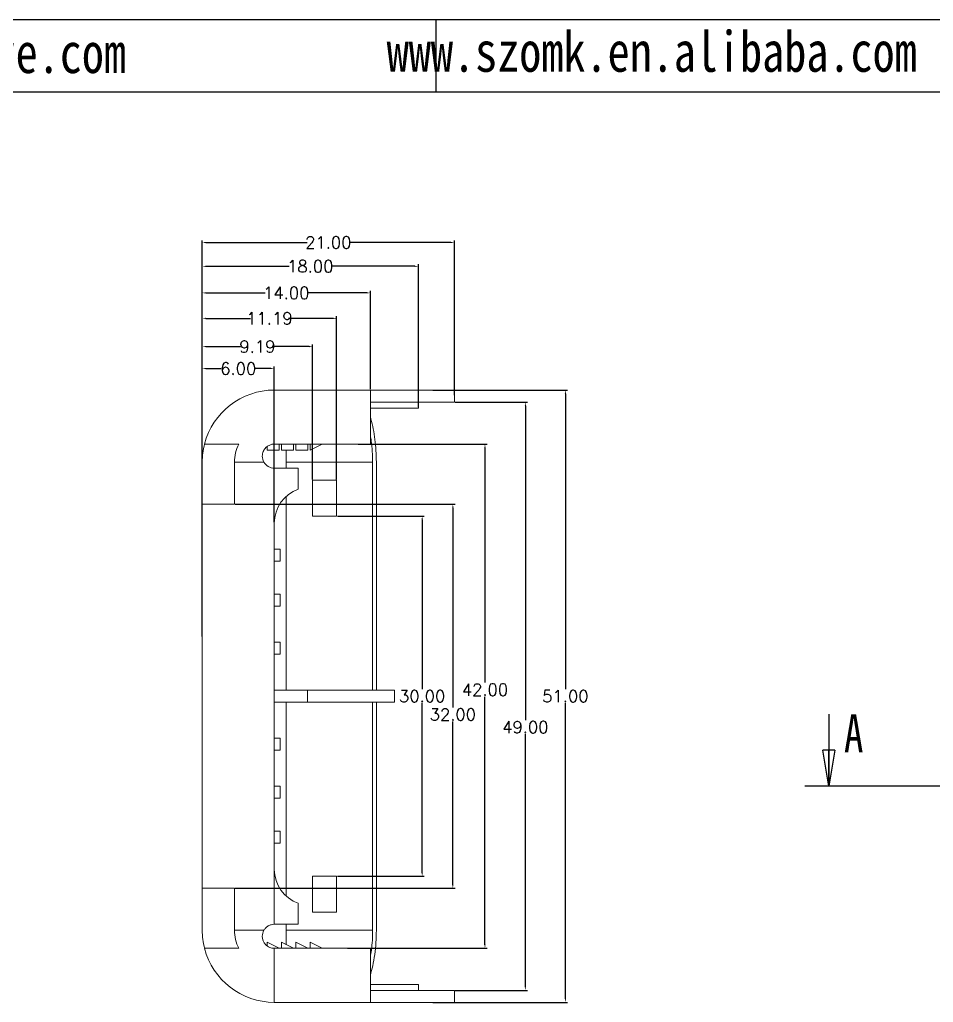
# Model space of a CAD drawing. Header units: inches. Extents: x 1531 to 2581, y 452 to 704.
# Drawn here: x 2368.4 to 2444.5, y 622.5 to 704.3 of the extents above; entities that cross this region are included whole.
import ezdxf

# ---------------------------------------------------------------- set-up
doc = ezdxf.new("R2010")
doc.units = ezdxf.units.IN
doc.header["$LTSCALE"] = 15
doc.layers.add('文字', color=81, linetype='Continuous')
doc.styles.add('SLDTEXTSTYLE0', font='TXT', dxfattribs={"width": 0.75})
doc.styles.get("Standard").update_dxf_attribs({"font": 'txt', "bigfont": 'gbcbig.shx'})
doc.styles.add('宋体', font='', dxfattribs={"width": 0.8, "height": 3.5})
doc.styles.get('宋体').set_extended_font_data('SimSun')
doc.dimstyles.new('1.5', dxfattribs={"dimtxt": 1, "dimasz": 0.3, "dimexe": 0.18, "dimexo": 0.0625, "dimgap": 0.09, "dimtad": 0, "dimtih": 1, "dimtoh": 1, "dimzin": 0, "dimdsep": 46, "dimtxsty": 'Standard', "dimcen": 0, "dimadec": 0, "dimazin": 2, "dimtfac": 1, "dimtofl": 0, "dimtmove": 0, "dimatfit": 3, "dimfxl": 1, "dimtolj": 1, "dimtzin": 0, "dimarcsym": 0})

# ---------------------------------------------------------------- blocks, each defined once
blk = doc.blocks.new('_CLOSED')
at = {"color": 0, "linetype": 'ByBlock', "lineweight": -2}
for p, q in [((-1, 0.166667), (0, 0)), ((-1, 0.166667), (-1, -0.166667)), ((0, 0), (-1, -0.166667)), ((0, 0), (-1, 0))]:
    blk.add_line(p, q, dxfattribs=at)
blk = doc.blocks.new('*D301')
at = {"color": 0, "lineweight": -2}
for p, q in [((2394.866, 662.965), (2402.107, 662.965)), ((2401.927, 662.665), (2401.927, 648.555)), ((2401.927, 633.265), (2401.927, 647.375)), ((2394.866, 632.965), (2402.107, 632.965))]:
    blk.add_line(p, q, dxfattribs=at)
at = {"color": 0}
for points in [[(2401.877, 662.665), (2401.977, 662.665), (2401.927, 662.965)], [(2401.877, 633.265), (2401.977, 633.265), (2401.927, 632.965)]]:
    blk.add_solid(points, dxfattribs=at)
at = {"layer": 'Defpoints', "color": 0}
for p in [(2394.804, 662.965), (2394.804, 632.965), (2401.927, 632.965)]:
    blk.add_point(p, dxfattribs=at)
at = {"color": 0, "insert": (2401.927, 647.965), "char_height": 1, "attachment_point": 5}
blk.add_mtext('\\A1;30.00', dxfattribs=at)
blk = doc.blocks.new('*D302')
at = {"color": 0, "lineweight": -2}
for p, q in [((2386.359, 663.965), (2404.662, 663.965)), ((2404.482, 663.665), (2404.482, 647.028)), ((2404.482, 632.265), (2404.482, 645.848)), ((2386.359, 631.965), (2404.662, 631.965))]:
    blk.add_line(p, q, dxfattribs=at)
at = {"color": 0}
for points in [[(2404.432, 663.665), (2404.532, 663.665), (2404.482, 663.965)], [(2404.432, 632.265), (2404.532, 632.265), (2404.482, 631.965)]]:
    blk.add_solid(points, dxfattribs=at)
at = {"layer": 'Defpoints', "color": 0}
for p in [(2386.296, 663.965), (2404.482, 663.965), (2386.296, 631.965)]:
    blk.add_point(p, dxfattribs=at)
at = {"color": 0, "insert": (2404.482, 646.438), "char_height": 1, "attachment_point": 5}
blk.add_mtext('\\A1;32.00', dxfattribs=at)
blk = doc.blocks.new('*D303')
at = {"color": 0, "lineweight": -2}
for p, q in [((2396.606, 668.965), (2407.337, 668.965)), ((2407.157, 668.665), (2407.157, 649.094)), ((2407.157, 627.265), (2407.157, 647.914)), ((2395.699, 626.965), (2407.337, 626.965))]:
    blk.add_line(p, q, dxfattribs=at)
at = {"color": 0}
for points in [[(2407.107, 668.665), (2407.207, 668.665), (2407.157, 668.965)], [(2407.107, 627.265), (2407.207, 627.265), (2407.157, 626.965)]]:
    blk.add_solid(points, dxfattribs=at)
at = {"layer": 'Defpoints', "color": 0}
for p in [(2396.544, 668.965), (2395.636, 626.965), (2407.157, 626.965)]:
    blk.add_point(p, dxfattribs=at)
at = {"color": 0, "insert": (2407.157, 648.504), "char_height": 1, "attachment_point": 5}
blk.add_mtext('\\A1;42.00', dxfattribs=at)
blk = doc.blocks.new('*D304')
at = {"color": 0, "lineweight": -2}
for p, q in [((2404.675, 672.465), (2410.7, 672.465)), ((2410.52, 672.165), (2410.52, 645.981)), ((2410.52, 623.765), (2410.52, 644.801)), ((2404.675, 623.465), (2410.7, 623.465))]:
    blk.add_line(p, q, dxfattribs=at)
at = {"color": 0}
for points in [[(2410.47, 672.165), (2410.57, 672.165), (2410.52, 672.465)], [(2410.47, 623.765), (2410.57, 623.765), (2410.52, 623.465)]]:
    blk.add_solid(points, dxfattribs=at)
at = {"layer": 'Defpoints', "color": 0}
for p in [(2404.613, 672.465), (2404.613, 623.465), (2410.52, 623.465)]:
    blk.add_point(p, dxfattribs=at)
at = {"color": 0, "insert": (2410.52, 645.391), "char_height": 1, "attachment_point": 5}
blk.add_mtext('\\A1;49.00', dxfattribs=at)
blk = doc.blocks.new('*D305')
at = {"color": 0, "lineweight": -2}
for p, q in [((2402.827, 673.465), (2414.034, 673.465)), ((2413.854, 673.165), (2413.854, 648.555)), ((2413.854, 622.765), (2413.854, 647.375)), ((2402.827, 622.465), (2414.034, 622.465))]:
    blk.add_line(p, q, dxfattribs=at)
at = {"color": 0}
for points in [[(2413.804, 673.165), (2413.904, 673.165), (2413.854, 673.465)], [(2413.804, 622.765), (2413.904, 622.765), (2413.854, 622.465)]]:
    blk.add_solid(points, dxfattribs=at)
at = {"layer": 'Defpoints', "color": 0}
for p in [(2402.764, 673.465), (2413.854, 673.465), (2402.764, 622.465)]:
    blk.add_point(p, dxfattribs=at)
at = {"color": 0, "insert": (2413.854, 647.965), "char_height": 1, "attachment_point": 5}
blk.add_mtext('\\A1;51.00', dxfattribs=at)
blk = doc.blocks.new('*D306')
at = {"color": 0, "lineweight": -2}
for p, q in [((2383.613, 662.637), (2383.613, 675.434)), ((2389.613, 662.449), (2389.613, 675.434)), ((2383.913, 675.254), (2385.189, 675.254)), ((2389.313, 675.254), (2388.036, 675.254))]:
    blk.add_line(p, q, dxfattribs=at)
at = {"color": 0}
for points in [[(2383.913, 675.304), (2383.913, 675.204), (2383.613, 675.254)], [(2389.313, 675.304), (2389.313, 675.204), (2389.613, 675.254)]]:
    blk.add_solid(points, dxfattribs=at)
at = {"layer": 'Defpoints', "color": 0}
for p in [(2389.613, 675.254), (2383.613, 662.574), (2389.613, 662.386)]:
    blk.add_point(p, dxfattribs=at)
at = {"color": 0, "insert": (2386.613, 675.254), "char_height": 1, "attachment_point": 5}
blk.add_mtext('\\A1;6.00', dxfattribs=at)
blk = doc.blocks.new('*D307')
at = {"color": 0, "lineweight": -2}
for p, q in [((2383.613, 654.691), (2383.613, 677.265)), ((2383.913, 677.085), (2386.785, 677.085)), ((2392.504, 677.085), (2389.632, 677.085)), ((2392.804, 666.027), (2392.804, 677.265))]:
    blk.add_line(p, q, dxfattribs=at)
at = {"color": 0}
for points in [[(2383.913, 677.135), (2383.913, 677.035), (2383.613, 677.085)], [(2392.504, 677.135), (2392.504, 677.035), (2392.804, 677.085)]]:
    blk.add_solid(points, dxfattribs=at)
at = {"layer": 'Defpoints', "color": 0}
for p in [(2392.804, 677.085), (2392.804, 665.965), (2383.613, 654.628)]:
    blk.add_point(p, dxfattribs=at)
at = {"color": 0, "insert": (2388.208, 677.085), "char_height": 1, "attachment_point": 5}
blk.add_mtext('\\A1;9.19', dxfattribs=at)
blk = doc.blocks.new('*D308')
at = {"color": 0, "lineweight": -2}
for p, q in [((2383.613, 654.691), (2383.613, 679.62)), ((2383.913, 679.44), (2387.618, 679.44)), ((2394.504, 679.44), (2390.798, 679.44)), ((2394.804, 666.027), (2394.804, 679.62))]:
    blk.add_line(p, q, dxfattribs=at)
at = {"color": 0}
for points in [[(2383.913, 679.49), (2383.913, 679.39), (2383.613, 679.44)], [(2394.504, 679.49), (2394.504, 679.39), (2394.804, 679.44)]]:
    blk.add_solid(points, dxfattribs=at)
at = {"layer": 'Defpoints', "color": 0}
for p in [(2394.804, 679.44), (2394.804, 665.965), (2383.613, 654.628)]:
    blk.add_point(p, dxfattribs=at)
at = {"color": 0, "insert": (2389.208, 679.44), "char_height": 1, "attachment_point": 5}
blk.add_mtext('\\A1;11.19', dxfattribs=at)
blk = doc.blocks.new('*D309')
at = {"color": 0, "lineweight": -2}
for p, q in [((2383.613, 658.61), (2383.613, 685.935)), ((2383.913, 685.755), (2392.356, 685.755)), ((2404.313, 685.755), (2395.869, 685.755)), ((2404.613, 673.027), (2404.613, 685.935))]:
    blk.add_line(p, q, dxfattribs=at)
at = {"color": 0}
for points in [[(2383.913, 685.805), (2383.913, 685.705), (2383.613, 685.755)], [(2404.313, 685.805), (2404.313, 685.705), (2404.613, 685.755)]]:
    blk.add_solid(points, dxfattribs=at)
at = {"layer": 'Defpoints', "color": 0}
for p in [(2383.613, 685.755), (2404.613, 672.965), (2383.613, 658.548)]:
    blk.add_point(p, dxfattribs=at)
at = {"color": 0, "insert": (2394.113, 685.755), "char_height": 1, "attachment_point": 5}
blk.add_mtext('\\A1;21.00', dxfattribs=at)
blk = doc.blocks.new('*D310')
at = {"color": 0, "lineweight": -2}
for p, q in [((2383.613, 652.926), (2383.613, 683.952)), ((2383.913, 683.772), (2390.856, 683.772)), ((2401.313, 683.772), (2394.369, 683.772)), ((2401.613, 672.027), (2401.613, 683.952))]:
    blk.add_line(p, q, dxfattribs=at)
at = {"color": 0}
for points in [[(2383.913, 683.822), (2383.913, 683.722), (2383.613, 683.772)], [(2401.313, 683.822), (2401.313, 683.722), (2401.613, 683.772)]]:
    blk.add_solid(points, dxfattribs=at)
at = {"layer": 'Defpoints', "color": 0}
for p in [(2383.613, 683.772), (2401.613, 671.965), (2383.613, 652.863)]:
    blk.add_point(p, dxfattribs=at)
at = {"color": 0, "insert": (2392.613, 683.772), "char_height": 1, "attachment_point": 5}
blk.add_mtext('\\A1;18.00', dxfattribs=at)
blk = doc.blocks.new('*D311')
at = {"color": 0, "lineweight": -2}
for p, q in [((2383.613, 657.021), (2383.613, 681.738)), ((2383.913, 681.558), (2388.857, 681.558)), ((2397.315, 681.558), (2392.371, 681.558)), ((2397.615, 673.527), (2397.615, 681.738))]:
    blk.add_line(p, q, dxfattribs=at)
at = {"color": 0}
for points in [[(2383.913, 681.608), (2383.913, 681.508), (2383.613, 681.558)], [(2397.315, 681.608), (2397.315, 681.508), (2397.615, 681.558)]]:
    blk.add_solid(points, dxfattribs=at)
at = {"layer": 'Defpoints', "color": 0}
for p in [(2383.613, 681.558), (2397.615, 673.465), (2383.613, 656.958)]:
    blk.add_point(p, dxfattribs=at)
at = {"color": 0, "insert": (2390.614, 681.558), "char_height": 1, "attachment_point": 5}
blk.add_mtext('\\A1;14.00', dxfattribs=at)

msp = doc.modelspace()

# ---------------------------------------------------------------- linework, layer by layer
for p, q in [((2224.867, 704.319), (2581.267, 704.319)), ((2403.067, 704.319), (2403.067, 698.319)), ((2236.867, 698.319), (2575.267, 698.319))]:
    msp.add_line(p, q)
at = {"color": 7, "linetype": 'Continuous', "lineweight": 15}
for p, q in [((2389.613, 668.965), (2389.613, 673.465)), ((2389.613, 673.465), (2397.613, 673.465)), ((2397.613, 673.465), (2397.613, 668.965)), ((2404.613, 673.465), (2404.613, 672.465)), ((2401.613, 671.965), (2401.613, 672.465)), ((2401.613, 671.965), (2397.613, 671.965)), ((2386.655, 668.965), (2383.803, 668.965)), ((2389.013, 668.465), (2389.013, 668.75)), ((2397.613, 668.965), (2389.613, 668.965)), ((2390.013, 668.465), (2390.013, 668.965)), ((2390.213, 668.465), (2390.213, 668.965)), ((2391.213, 668.465), (2391.213, 668.965)), ((2391.413, 668.465), (2391.413, 668.965)), ((2392.413, 668.465), (2392.413, 668.965)), ((2392.613, 668.465), (2393.613, 668.965)), ((2392.613, 668.465), (2392.613, 668.965)), ((2390.013, 668.465), (2389.013, 668.465)), ((2391.213, 668.465), (2390.213, 668.465)), ((2390.613, 668.465), (2390.613, 666.965)), ((2392.413, 668.465), (2391.413, 668.465)), ((2383.613, 667.465), (2383.613, 663.965)), ((2386.296, 663.965), (2386.296, 667.465)), ((2386.296, 667.465), (2388.747, 667.465)), ((2397.804, 667.465), (2397.804, 648.465)), ((2398.113, 667.465), (2398.113, 648.465)), ((2389.613, 666.965), (2389.613, 662.386)), ((2389.613, 666.965), (2391.613, 666.965)), ((2391.613, 665.215), (2391.613, 666.965)), ((2392.804, 662.965), (2392.804, 665.965)), ((2392.804, 665.965), (2394.804, 665.965)), ((2394.804, 665.965), (2394.804, 662.965)), ((2383.613, 631.965), (2383.613, 663.965)), ((2383.613, 663.965), (2386.296, 663.965)), ((2390.613, 664.622), (2390.613, 648.465)), ((2389.613, 662.386), (2389.613, 660.215)), ((2394.804, 662.965), (2392.804, 662.965)), ((2389.613, 660.215), (2389.613, 659.215)), ((2390.113, 660.215), (2389.613, 660.215)), ((2390.113, 660.215), (2390.113, 659.215)), ((2389.613, 659.215), (2389.613, 656.465)), ((2390.113, 659.215), (2389.613, 659.215)), ((2389.613, 656.465), (2389.613, 655.465)), ((2390.113, 656.465), (2389.613, 656.465)), ((2390.113, 656.465), (2390.113, 655.465)), ((2389.613, 655.465), (2389.613, 652.465)), ((2390.113, 655.465), (2389.613, 655.465)), ((2389.613, 652.465), (2389.613, 651.465)), ((2390.113, 652.465), (2389.613, 652.465)), ((2390.113, 652.465), (2390.113, 651.465)), ((2389.613, 651.465), (2389.613, 644.465)), ((2390.113, 651.465), (2389.613, 651.465)), ((2389.613, 648.465), (2392.367, 648.465)), ((2392.367, 648.465), (2392.367, 647.465)), ((2392.367, 648.465), (2399.613, 648.465)), ((2399.613, 647.465), (2399.613, 648.465)), ((2392.367, 647.465), (2389.613, 647.465)), ((2390.613, 647.465), (2390.613, 631.307)), ((2392.367, 647.465), (2399.613, 647.465)), ((2397.804, 647.465), (2397.804, 628.465)), ((2398.113, 647.465), (2398.113, 628.465)), ((2389.613, 644.465), (2389.613, 643.465)), ((2390.113, 644.465), (2389.613, 644.465)), ((2390.113, 644.465), (2390.113, 643.465)), ((2389.613, 643.465), (2389.613, 640.465)), ((2390.113, 643.465), (2389.613, 643.465)), ((2389.613, 640.465), (2389.613, 639.465)), ((2390.113, 640.465), (2389.613, 640.465)), ((2390.113, 640.465), (2390.113, 639.465)), ((2389.613, 639.465), (2389.613, 636.715)), ((2390.113, 639.465), (2389.613, 639.465)), ((2389.613, 636.715), (2389.613, 635.715)), ((2390.113, 636.715), (2389.613, 636.715)), ((2390.113, 636.715), (2390.113, 635.715)), ((2389.613, 635.715), (2389.613, 633.543)), ((2390.113, 635.715), (2389.613, 635.715)), ((2389.613, 633.543), (2389.613, 628.965)), ((2392.804, 632.965), (2392.804, 629.965)), ((2392.804, 632.965), (2394.804, 632.965)), ((2394.804, 629.965), (2394.804, 632.965)), ((2383.613, 631.965), (2386.296, 631.965)), ((2383.613, 628.465), (2383.613, 631.965)), ((2386.296, 631.965), (2386.296, 628.465)), ((2391.613, 628.965), (2391.613, 630.715)), ((2394.804, 629.965), (2392.804, 629.965)), ((2389.613, 628.965), (2391.613, 628.965)), ((2390.613, 628.965), (2390.613, 627.265)), ((2386.296, 628.465), (2388.747, 628.465)), ((2389.013, 627.465), (2389.013, 627.17)), ((2390.013, 626.965), (2389.013, 627.465)), ((2390.213, 627.465), (2390.213, 626.965)), ((2391.213, 626.965), (2390.213, 627.465)), ((2391.413, 627.465), (2391.413, 626.965)), ((2392.413, 626.965), (2391.413, 627.465)), ((2392.613, 627.465), (2392.613, 626.965)), ((2393.613, 626.965), (2392.613, 627.465)), ((2386.655, 626.965), (2383.803, 626.965)), ((2389.613, 622.465), (2389.613, 626.965)), ((2389.613, 626.965), (2397.613, 626.965)), ((2397.613, 626.965), (2397.613, 622.465)), ((2401.613, 623.965), (2397.613, 623.965)), ((2401.613, 623.965), (2401.613, 623.465)), ((2404.613, 623.465), (2404.613, 622.465)), ((2397.613, 622.465), (2389.613, 622.465))]:
    msp.add_line(p, q, dxfattribs=at)
at = {"color": 8, "linetype": 'Continuous', "lineweight": 15}
for p, q in [((2390.613, 667.465), (2397.804, 667.465)), ((2390.613, 628.465), (2397.804, 628.465))]:
    msp.add_line(p, q, dxfattribs=at)
at = {"color": 7, "linetype": 'Continuous', "lineweight": 30}
msp.add_line((2435.8, 646.465), (2435.8, 640.465), dxfattribs=at)
at = {"color": 1}
msp.add_line((2559.66, 640.465), (2433.8, 640.465), dxfattribs=at)
at = {"color": 7, "linetype": 'Continuous', "lineweight": 15}
for centre, radius, start, end in [((2389.613, 667.465), 6, 90, 165.52249), ((2389.613, 667.465), 6, 165.52249, 180), ((2389.613, 667.465), 3.317, 153.11077, 180), ((2392.613, 662.386), 3, 109.47122, 180), ((2392.613, 633.543), 3, 180, 250.52878), ((2389.613, 628.465), 6, 180, 194.47751), ((2389.613, 628.465), 3.317, 180, 206.88923), ((2389.613, 628.465), 6, 194.47751, 270)]:
    msp.add_arc(centre, radius, start, end, dxfattribs=at)
for points, knots in [([(2397.615, 673.465), (2397.629, 673.465), (2397.656, 673.465), (2397.916, 673.465), (2398.345, 673.465), (2398.957, 673.465), (2399.744, 673.465), (2400.703, 673.465), (2401.833, 673.465), (2403.129, 673.465), (2404.116, 673.465), (2404.613, 673.465)], [0, 0, 0, 0, 0.133126, 0.261515, 0.38153, 0.49435, 0.601388, 0.702492, 0.801373, 0.89991, 1, 1, 1, 1]), ([(2397.615, 672.465), (2397.629, 672.465), (2397.656, 672.465), (2397.916, 672.465), (2398.345, 672.465), (2398.957, 672.465), (2399.744, 672.465), (2400.703, 672.465), (2401.833, 672.465), (2403.129, 672.465), (2404.116, 672.465), (2404.613, 672.465)], [0, 0, 0, 0, 0.133126, 0.261515, 0.38153, 0.49435, 0.601388, 0.702492, 0.801373, 0.89991, 1, 1, 1, 1]), ([(2398.113, 667.465), (2398.107, 667.786), (2398.094, 668.428), (2398.002, 669.366), (2397.856, 670.238), (2397.722, 670.854), (2397.63, 671.139), (2397.613, 671.192)], [0, 0, 0, 0, 0.236699, 0.473432, 0.709732, 0.946097, 1, 1, 1, 1]), ([(2397.613, 669.676), (2397.639, 669.526), (2397.714, 669.11), (2397.786, 668.36), (2397.798, 667.762), (2397.804, 667.465)], [0, 0, 0, 0, 0.219952, 0.61131, 1, 1, 1, 1]), ([(2388.613, 667.965), (2388.613, 668.096), (2388.639, 668.226), (2388.739, 668.468), (2388.813, 668.579), (2389.089, 668.856), (2389.348, 668.965), (2389.613, 668.965)], [0, 0, 0, 0, 0.25, 0.25, 0.5, 0.5, 1, 1, 1, 1]), ([(2389.613, 666.965), (2389.524, 666.965), (2389.438, 666.976), (2389.269, 667.021), (2389.188, 667.055), (2388.962, 667.186), (2388.835, 667.312), (2388.747, 667.465)], [0, 0, 0, 0, 0.25, 0.25, 0.5, 0.5, 1, 1, 1, 1]), ([(2388.747, 628.465), (2388.791, 628.541), (2388.844, 628.61), (2388.967, 628.733), (2389.037, 628.787), (2389.188, 628.874), (2389.27, 628.908), (2389.438, 628.953), (2389.524, 628.965), (2389.613, 628.965)], [0, 0, 0, 0, 0.25, 0.25, 0.5, 0.5, 0.75, 0.75, 1, 1, 1, 1]), ([(2389.613, 626.965), (2389.48, 626.965), (2389.351, 626.991), (2389.108, 627.091), (2388.997, 627.166), (2388.721, 627.442), (2388.613, 627.701), (2388.613, 627.965)], [0, 0, 0, 0, 0.25, 0.25, 0.5, 0.5, 1, 1, 1, 1]), ([(2397.613, 624.733), (2397.682, 624.985), (2397.827, 625.51), (2397.984, 626.437), (2398.093, 627.435), (2398.106, 628.124), (2398.113, 628.465)], [0, 0, 0, 0, 0.237147, 0.493231, 0.749235, 1, 1, 1, 1]), ([(2397.804, 628.465), (2397.798, 628.186), (2397.788, 627.627), (2397.72, 626.873), (2397.645, 626.43), (2397.613, 626.239)], [0, 0, 0, 0, 0.361993, 0.724033, 1, 1, 1, 1]), ([(2404.613, 623.465), (2404.107, 623.465), (2403.103, 623.465), (2401.788, 623.465), (2400.645, 623.465), (2399.686, 623.465), (2398.912, 623.465), (2398.319, 623.465), (2397.905, 623.465), (2397.654, 623.465), (2397.628, 623.465), (2397.615, 623.465)], [0, 0, 0, 0, 0.101888, 0.202201, 0.302942, 0.40609, 0.51349, 0.624699, 0.742916, 0.869247, 1, 1, 1, 1]), ([(2397.615, 622.465), (2397.629, 622.465), (2397.656, 622.465), (2397.916, 622.465), (2398.345, 622.465), (2398.957, 622.465), (2399.744, 622.465), (2400.703, 622.465), (2401.833, 622.465), (2403.129, 622.465), (2404.116, 622.465), (2404.613, 622.465)], [0, 0, 0, 0, 0.133126, 0.261515, 0.38153, 0.49435, 0.601388, 0.702492, 0.801373, 0.89991, 1, 1, 1, 1])]:
    msp.add_open_spline(points, degree=3, knots=knots, dxfattribs=at)
for points in [[(2388.747, 667.465), (2388.659, 667.617), (2388.613, 667.789), (2388.613, 667.965)], [(2388.613, 627.965), (2388.613, 628.14), (2388.659, 628.312), (2388.747, 628.465)]]:
    msp.add_open_spline(points, degree=3, dxfattribs=at)

# ---------------------------------------------------------------- block references
at = {"color": 7, "linetype": 'Continuous', "lineweight": 30, "xscale": 3, "yscale": 3, "zscale": 0.5, "rotation": 270}
msp.add_blockref('_CLOSED', (2435.8, 640.465), dxfattribs=at)

# ---------------------------------------------------------------- texts
at = {"color": 7, "linetype": 'Continuous', "insert": (2437.051, 646.465), "char_height": 3.175, "attachment_point": 1, "style": 'SLDTEXTSTYLE0'}
msp.add_mtext('A', dxfattribs=at)
at = {"layer": '文字', "color": 0, "char_height": 3.3792, "width": 59.3693, "attachment_point": 1, "style": '宋体'}
for s, insert in [('www.chinaenclosure.com', (2336.806, 703.251)), ('www.szomk.en.alibaba.com', (2398.975, 703.359))]:
    msp.add_mtext(s, dxfattribs=dict(at, insert=insert))

# ---------------------------------------------------------------- dimensions: what is measured, and where the dimension line sits
for base, p1, p2, picture, middle in [((2383.613, 685.755), (2404.613, 672.965), (2383.613, 658.548), '*D309', (2394.113, 685.755)), ((2383.613, 681.558), (2397.615, 673.465), (2383.613, 656.958), '*D311', (2390.614, 681.558)), ((2394.804, 679.44), (2383.613, 654.628), (2394.804, 665.965), '*D308', (2389.208, 679.44)), ((2392.804, 677.085), (2383.613, 654.628), (2392.804, 665.965), '*D307', (2388.208, 677.085)), ((2389.613, 675.254), (2383.613, 662.574), (2389.613, 662.386), '*D306', (2386.613, 675.254))]:
    dim = msp.add_linear_dim(base=base, p1=p1, p2=p2, dimstyle='1.5')
    dim.commit()
    dim.dimension.update_dxf_attribs({"geometry": picture, "text_midpoint": middle})
dim = msp.add_linear_dim(base=(2383.613, 683.772), p1=(2401.613, 671.965), p2=(2383.613, 652.863), dimstyle='1.5')
dim.commit()
dim.dimension.update_dxf_attribs({"geometry": '*D310', "text_midpoint": (2392.613, 683.772), "dimtype": 160})
for base, p1, p2, picture, middle in [((2413.854, 673.465), (2402.764, 622.465), (2402.764, 673.465), '*D305', (2413.854, 647.965)), ((2410.52, 623.465), (2404.613, 672.465), (2404.613, 623.465), '*D304', (2410.52, 645.391)), ((2407.157, 626.965), (2396.544, 668.965), (2395.636, 626.965), '*D303', (2407.157, 648.504)), ((2404.482, 663.965), (2386.296, 631.965), (2386.296, 663.965), '*D302', (2404.482, 646.438)), ((2401.927, 632.965), (2394.804, 662.965), (2394.804, 632.965), '*D301', (2401.927, 647.965))]:
    dim = msp.add_linear_dim(base=base, p1=p1, p2=p2, angle=90, dimstyle='1.5')
    dim.commit()
    dim.dimension.update_dxf_attribs({"geometry": picture, "text_midpoint": middle, "dimtype": 160})

doc.saveas('drawing.dxf')
